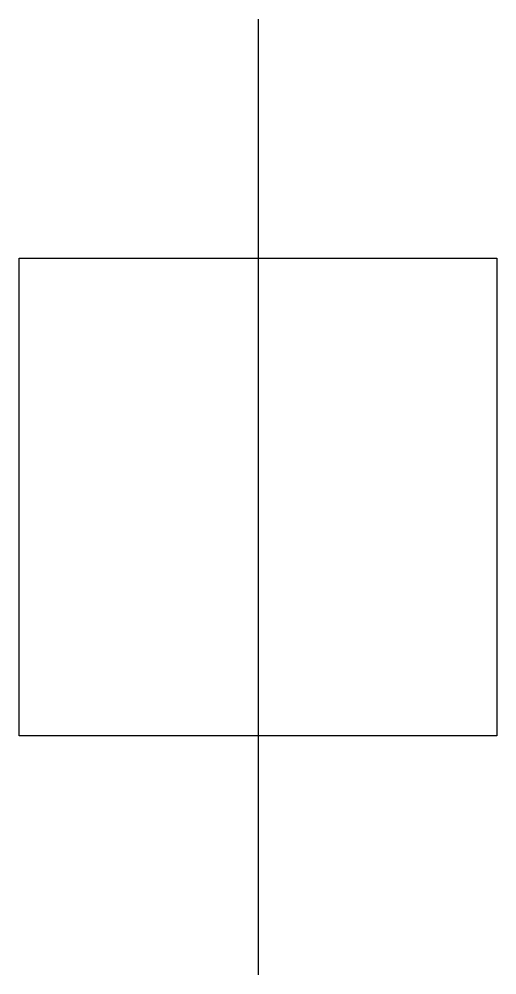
# Model space of a CAD drawing. Header units: metres. Extents: x -0.125 to 0.125, y -0.25 to 0.25.
import ezdxf

# ---------------------------------------------------------------- set-up
doc = ezdxf.new("R2010")
doc.units = ezdxf.units.M

msp = doc.modelspace()

# ---------------------------------------------------------------- linework, layer by layer
msp.add_line((0, 0.25), (0, -0.25))
at = {"flags": 128}
msp.add_lwpolyline([(-0.125, 0.125), (0.125, 0.125), (0.125, -0.125), (-0.125, -0.125)], close=True, dxfattribs=at)

doc.saveas('drawing.dxf')
